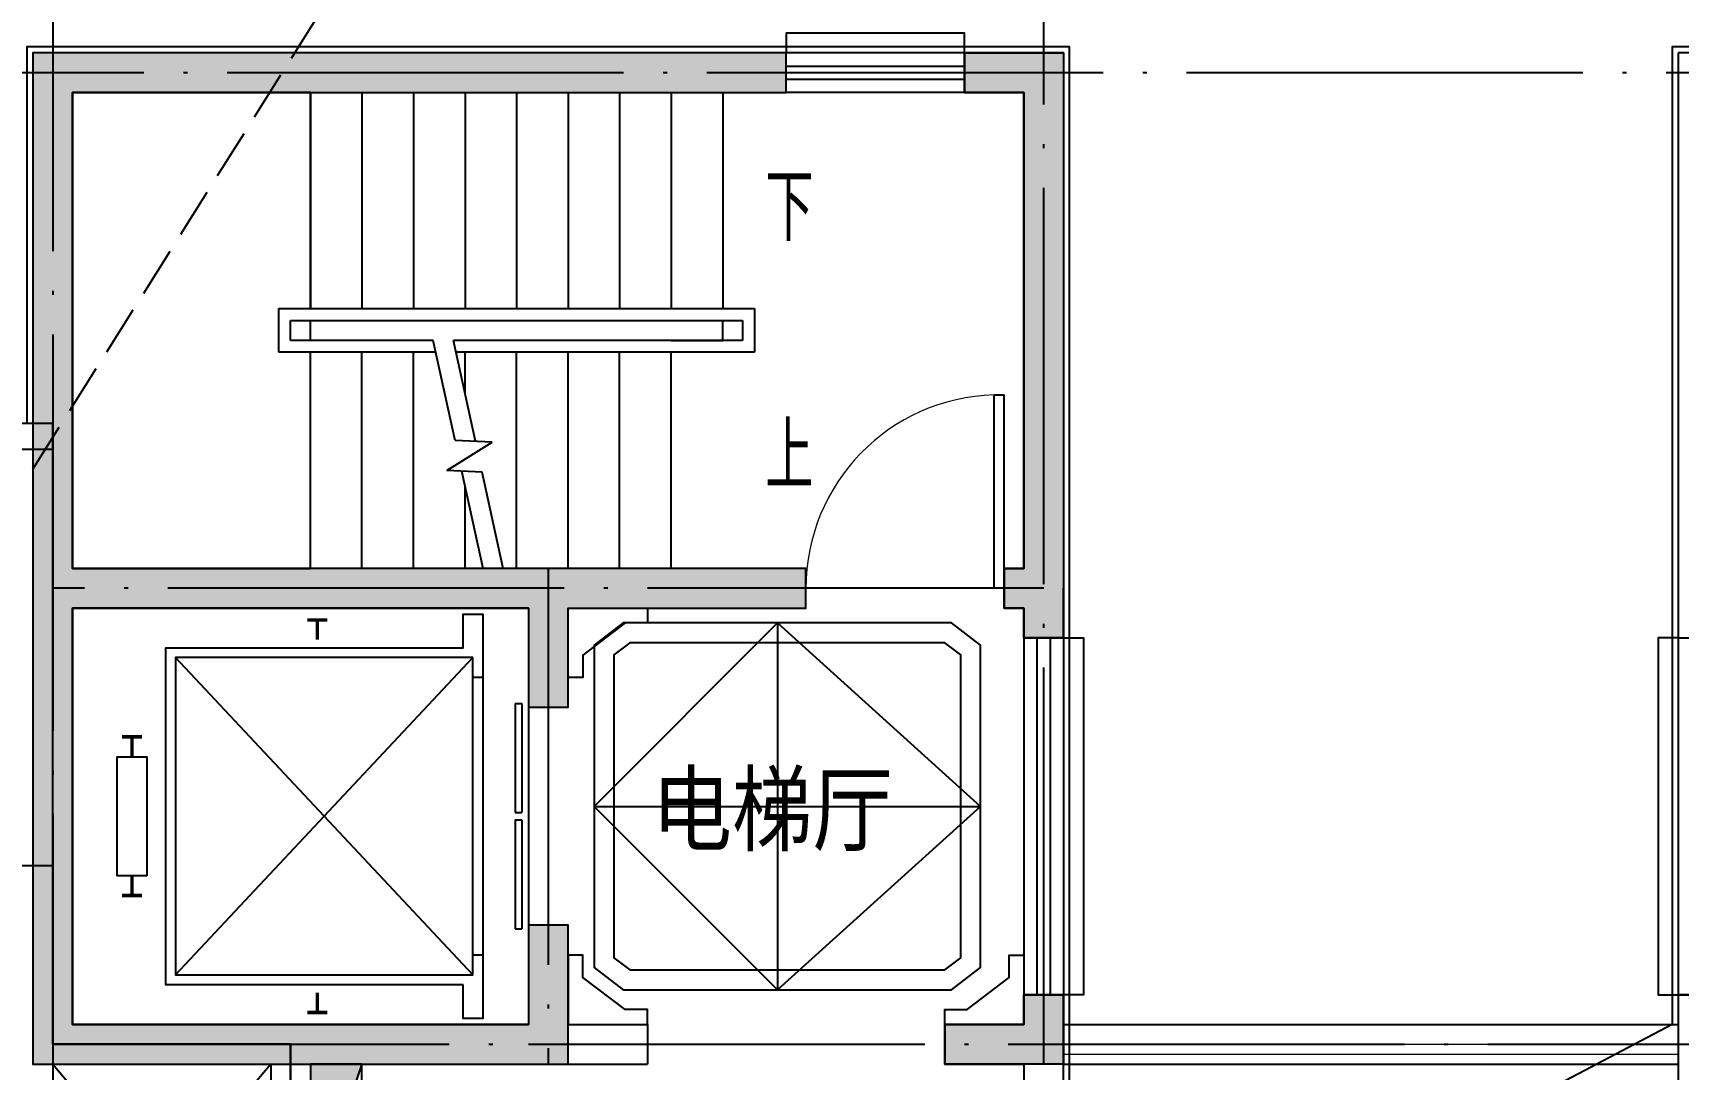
# Model space of a CAD drawing. Extents: x 802298 to 1915382, y -2285475 to -1340051.
# Drawn here: x 1386790 to 1395090, y -2229751 to -2224526 of the extents above; entities that cross this region are included whole.
import ezdxf

# ---------------------------------------------------------------- set-up
doc = ezdxf.new("R2010")
doc.units = 0
doc.header["$LTSCALE"] = 1000
doc.header["$MEASUREMENT"] = 0
doc.linetypes.add('DASH', pattern=[0.35, 0.25, -0.1])
doc.linetypes.add('DOTE', pattern=[2.42, 2, -0.2, 0.02, -0.2])
doc.layers.get('0').update_dxf_attribs({"linetype": 'CONTINUOUS'})
for name, color, linetype in [('8', 8, 'CONTINUOUS'), ('DIM_SYMB', 3, 'CONTINUOUS'), ('DOTE', 1, 'CONTINUOUS'), ('LM-粗', 255, 'CONTINUOUS'), ('PUB_TEXT', 7, 'CONTINUOUS'), ('STAIR', 2, 'CONTINUOUS'), ('WALL', 9, 'CONTINUOUS'), ('WINDOW', 4, 'CONTINUOUS'), ('家具', 33, 'CONTINUOUS'), ('平面填充', 252, 'CONTINUOUS'), ('看线', 5, 'CONTINUOUS'), ('窗檐', 6, 'CONTINUOUS'), ('结构', 7, 'CONTINUOUS'), ('造型墙', 55, 'CONTINUOUS')]:
    doc.layers.add(name, color=color, linetype=linetype)
doc.layers.add('保温', color=150, linetype='CONTINUOUS', lineweight=9)
doc.layers.add('栏杆百叶', color=36, linetype='CONTINUOUS', lineweight=9)
doc.layers.add('面积－户', color=2, linetype='CONTINUOUS', plot=False)
doc.styles.add('_TCH_DIM', font='SIMPLEX', dxfattribs={"bigfont": 'GBCBIG'})
doc.styles.add('黑体', font='SIMHEI.TTF', dxfattribs={"width": 0.8})

# ---------------------------------------------------------------- blocks, each defined once
blk = doc.blocks.new('asfafasfsafaffd')
at = {"color": 8, "ltscale": 0.5}
for points in [[(1618296, -1338041.5), (1618296, -1337891.5), (1618396, -1337891.5), (1618396, -1337691.5), (1618296, -1337691.5), (1618296, -1335291.5), (1618596, -1335291.5), (1618596, -1335091.5), (1618096, -1335091.5), (1618096, -1338041.5), (1618296, -1338041.5)], [(1619496, -1335291.5), (1619496, -1335091.5), (1623296, -1335091.5), (1623296, -1340191.5), (1620596, -1340191.5), (1620596, -1339991.5), (1620596, -1339991.5), (1620596, -1339491.5), (1620796, -1339491.5), (1620796, -1339991.5), (1623096, -1339991.5), (1623096, -1337891.5), (1620796, -1337891.5), (1620796, -1338391.5), (1620596, -1338391.5), (1620596, -1337891.5), (1619396, -1337891.5), (1619396, -1337691.5), (1623096, -1337691.5), (1623096, -1335291.5)]]:
    blk.add_lwpolyline(points, close=True, dxfattribs=at)
blk.add_lwpolyline([(1618096, -1339841.5), (1618096, -1340191.5), (1618296, -1340191.5), (1618296, -1340191.5), (1618696, -1340191.5), (1618696, -1339991.5), (1618296, -1339991.5), (1618296, -1339841.5), (1618096, -1339841.5)], dxfattribs=at)
for points in [[(1618596, -1335291.5), (1618096, -1335291.5), (1618596, -1335091.5), (1618096, -1335091.5)], [(1621896, -1335091.5), (1621896, -1335291.5), (1619496, -1335091.5), (1619496, -1335291.5)], [(1621896, -1335291.5), (1623296, -1335291.5), (1621896, -1335091.5), (1623296, -1335091.5)], [(1618296, -1335291.5), (1618296, -1338041.5), (1618096, -1335291.5), (1618096, -1338041.5)], [(1623096, -1340191.5), (1623296, -1340191.5), (1623096, -1335291.5), (1623296, -1335291.5)], [(1618296, -1337891.5), (1618396, -1337891.5), (1618296, -1337691.5), (1618396, -1337691.5)], [(1623096, -1337691.5), (1619396, -1337691.5), (1623096, -1337891.5), (1619396, -1337891.5)], [(1620596, -1338391.5), (1620796, -1338391.5), (1620596, -1337891.5), (1620796, -1337891.5)], [(1620596, -1339491.5), (1620796, -1339491.5), (1620596, -1339991.5), (1620796, -1339991.5)], [(1618096, -1339841.5), (1618296, -1339841.5), (1618096, -1340191.5), (1618296, -1340191.5)], [(1618696, -1339991.5), (1618696, -1340191.5), (1618296, -1339991.5), (1618296, -1340191.5)], [(1623096, -1339991.5), (1620596, -1339991.5), (1623096, -1340191.5), (1620596, -1340191.5)], [(1618096, -1340191.5), (1618296, -1340191.5), (1618096, -1340191.5), (1618296, -1340191.5)]]:
    blk.add_solid(points, dxfattribs=at)
blk = doc.blocks.new('A$C45025D1E')
for p, q in [((1720, 50), (120, 1550)), ((1720, 1550), (120, 50)), ((220, 0), (220, 50)), ((1620, 0), (1620, 50))]:
    blk.add_line(p, q)
at = {"const_width": 18}
for points in [[(520, 1820), (520, 1720)], [(1320, 1820), (1320, 1720)], [(620, 1770), (520, 1770)], [(1220, 1770), (1320, 1770)], [(-70, 885), (-70, 785)], [(30, 835), (-70, 835)], [(1810, 835), (1910, 835)], [(1910, 885), (1910, 785)]]:
    blk.add_lwpolyline(points, dxfattribs=at)
for points in [[(1220, 1695), (1220, 1845), (620, 1845), (620, 1695)], [(1770, 100), (1770, 1600), (70, 1600), (70, 100), (-100, 100), (-100, 0), (1940, 0), (1940, 100)], [(120, 50), (120, 1550), (1720, 1550), (1720, 50)]]:
    blk.add_lwpolyline(points, close=True)
blk = doc.blocks.new('fewrf')
at = {"layer": '平面填充'}
for p, q in [((1812571.1, -1553905.2), (1812571.1, -1555755.2)), ((1811646.1, -1554830.2), (1813596.1, -1554830.2))]:
    blk.add_line(p, q, dxfattribs=at)
for points in [[(1812571.1, -1553905.2), (1813596.1, -1554830.2), (1812571.1, -1555755.2), (1811646.1, -1554830.2)], [(1811871.1, -1555755.2), (1813449.8, -1555755.2), (1813596.1, -1555643.2), (1813596.1, -1554017.1), (1813449.8, -1553905.2), (1811792.5, -1553905.2), (1811646.1, -1554017.1), (1811646.1, -1555643.2), (1811792.5, -1555755.2)], [(1811871.1, -1555655.2), (1813415.9, -1555655.2), (1813496.1, -1555593.8), (1813496.1, -1554066.5), (1813415.9, -1554005.2), (1811826.3, -1554005.2), (1811746.1, -1554066.5), (1811746.1, -1555593.8), (1811826.3, -1555655.2)]]:
    blk.add_lwpolyline(points, close=True, dxfattribs=at)
blk = doc.blocks.new('greggbhd')
at = {"layer": 'LM-粗', "ltscale": 0.5}
blk.add_hatch(color=2, dxfattribs=at).paths.add_polyline_path([(1806074.8, -1416698.8), (1806074.8, -1417458.8), (1806334.8, -1416698.8)])
at = {"layer": 'LM-粗'}
blk.add_line((1806334.8, -1416698.8), (1806074.8, -1417458.8), dxfattribs=at)
blk.add_lwpolyline([(1806074.8, -1417458.8), (1806334.8, -1417458.8), (1806334.8, -1416698.8), (1806074.8, -1416698.8)], close=True, dxfattribs=at)
blk = doc.blocks.new('$TCHSYS$WIN2D')
for p, q in [((-0.5, 0.5), (0.5, 0.5)), ((-0.5, 0.5), (-0.5, -0.5)), ((0.5, 0.5), (0.5, -0.5)), ((0.5, 0.1667), (-0.5, 0.1667)), ((0.5, -0.1667), (-0.5, -0.1667)), ((-0.5, -0.5), (0.5, -0.5))]:
    blk.add_line(p, q)
blk = doc.blocks.new('$TCHSYS$LDOR22D')
for p, q in [((-0.5167, 0.8333), (-0.0167, 0.8333)), ((-0.5167, 0.8333), (-0.5167, 0.6667)), ((-0.0167, 0.8333), (-0.0167, 0.6667)), ((0.0167, 0.8333), (0.0167, 0.6667)), ((0.0167, 0.8333), (0.5167, 0.8333)), ((0.5167, 0.8333), (0.5167, 0.6667)), ((-0.5167, 0.6667), (-0.0167, 0.6667)), ((0.0167, 0.6667), (0.5167, 0.6667)), ((-0.5, 0.5), (0.5, 0.5))]:
    blk.add_line(p, q)
blk = doc.blocks.new('$DorLib2D$00000001')
for p, q in [((0.45, 0.975), (0.5, 0.975)), ((0.45, 0), (0.45, 0.975)), ((0.5, 0), (0.5, 0.975)), ((0.5, 0), (0.45, 0))]:
    blk.add_line(p, q)
at = {"lineweight": 13}
blk.add_arc((0.475, 0), 0.975, 91.46928, 180, dxfattribs=at)

msp = doc.modelspace()

# ---------------------------------------------------------------- linework, layer by layer
at = {"layer": '8', "linetype": 'DASH'}
msp.add_line((1386790.5, -2226726.4), (1395905.9, -2212239.2), dxfattribs=at)
at = {"layer": 'DIM_SYMB'}
for points in [[(1390385.5, -2225401.4, 0, 0, 0), (1387590.5, -2225401.4, 0, 0, 0), (1387590.5, -2226651.4, 0, 0, 0), (1388670.5, -2226651.4, 80, 0, 0), (1388970.5, -2226651.4, 0, 0, 0)], [(1390385.5, -2226651.4, 0, 0, 0), (1389530.5, -2226651.4, 80, 0, 0), (1389230.5, -2226651.4, 0, 0, 0)]]:
    msp.add_lwpolyline(points, format="xyseb", dxfattribs=at)
at = {"layer": 'DOTE', "linetype": 'DOTE'}
for p, q in [((1386890.5, -2223626.4), (1386890.5, -2229426.4)), ((1391890.5, -2229726.4), (1391890.5, -2223626.4)), ((1378090.5, -2224726.4), (1412590.5, -2224726.4)), ((1386890.5, -2226626.4), (1383890.5, -2226626.4)), ((1389390.5, -2227226.4), (1389390.5, -2229726.4)), ((1391890.5, -2227326.4), (1386890.5, -2227326.4)), ((1386890.5, -2228726.4), (1383890.5, -2228726.4)), ((1386890.5, -2229426.4), (1386890.5, -2232426.4)), ((1386890.5, -2229626.4), (1389290.5, -2229626.4)), ((1387559.1, -2229626.4), (1386890.5, -2229626.4)), ((1388090.5, -2229626.4), (1388090.5, -2242726.4)), ((1389290.5, -2229626.4), (1400190.5, -2229626.4))]:
    msp.add_line(p, q, dxfattribs=at)
at = {"layer": 'STAIR'}
for p, q in [((1388190.5, -2224826.4), (1386990.5, -2224826.4)), ((1386990.5, -2224826.4), (1386990.5, -2227226.4)), ((1388190.5, -2224826.4), (1390270.5, -2224826.4)), ((1388190.5, -2224826.4), (1388190.5, -2225916.4)), ((1388190.5, -2225916.4), (1388190.5, -2224826.4)), ((1388450.5, -2224826.4), (1388450.5, -2225916.4)), ((1388710.5, -2224826.4), (1388710.5, -2225916.4)), ((1388970.5, -2224826.4), (1388970.5, -2225916.4)), ((1389230.5, -2224826.4), (1389230.5, -2225916.4)), ((1389490.5, -2224826.4), (1389490.5, -2225916.4)), ((1389750.5, -2224826.4), (1389750.5, -2225916.4)), ((1390010.5, -2224826.4), (1390010.5, -2225916.4)), ((1390270.5, -2224826.4), (1390270.5, -2225916.4)), ((1388030.5, -2226136.4), (1388030.5, -2225916.4)), ((1388030.5, -2225916.4), (1390430.5, -2225916.4)), ((1388090.5, -2226076.4), (1388090.5, -2225976.4)), ((1388090.5, -2225976.4), (1390370.5, -2225976.4)), ((1388190.5, -2225976.4), (1390270.5, -2225976.4)), ((1388190.5, -2226076.4), (1388190.5, -2225976.4)), ((1390270.5, -2226076.4), (1390270.5, -2225976.4)), ((1390370.5, -2225976.4), (1390370.5, -2226076.4)), ((1390430.5, -2225916.4), (1390430.5, -2226136.4)), ((1388822.8, -2226136.4), (1388030.5, -2226136.4)), ((1388809.7, -2226076.4), (1388090.5, -2226076.4)), ((1388809.7, -2226076.4), (1388190.5, -2226076.4)), ((1388190.5, -2227226.4), (1388190.5, -2226136.4)), ((1388190.5, -2227226.4), (1388190.5, -2226136.4)), ((1388450.5, -2227226.4), (1388450.5, -2226136.4)), ((1388710.5, -2227226.4), (1388710.5, -2226136.4)), ((1388920.1, -2226580.7), (1388809.7, -2226076.4)), ((1390010.5, -2226076.4), (1388912.1, -2226076.4)), ((1389023.5, -2226585.5), (1388912.1, -2226076.4)), ((1390370.5, -2226076.4), (1388912.1, -2226076.4)), ((1390430.5, -2226136.4), (1388925.2, -2226136.4)), ((1388970.5, -2226343.2), (1388970.5, -2226136.4)), ((1389230.5, -2227226.4), (1389230.5, -2226136.4)), ((1389490.5, -2227226.4), (1389490.5, -2226136.4)), ((1389750.5, -2227226.4), (1389750.5, -2226136.4)), ((1390010.5, -2226076.4), (1390270.5, -2226076.4)), ((1390010.5, -2227226.4), (1390010.5, -2226136.4)), ((1388879.4, -2226733.2), (1389106.6, -2226589.3)), ((1389106.6, -2226589.3), (1388920.1, -2226580.7)), ((1389057.6, -2226741.5), (1388879.4, -2226733.2)), ((1389061.4, -2227226.4), (1388954.2, -2226736.7)), ((1389163.7, -2227226.4), (1389057.6, -2226741.5)), ((1388970.5, -2227226.4), (1388970.5, -2226811)), ((1386990.5, -2227226.4), (1388190.5, -2227226.4)), ((1389061.4, -2227226.4), (1388190.5, -2227226.4)), ((1390010.5, -2227226.4), (1389163.7, -2227226.4))]:
    msp.add_line(p, q, dxfattribs=at)
at = {"layer": 'WALL'}
for p, q in [((1390590.5, -2224626.4), (1386790.5, -2224626.4)), ((1390590.5, -2224826.4), (1390590.5, -2224626.4)), ((1391990.5, -2224626.4), (1391490.5, -2224626.4)), ((1391490.5, -2224626.4), (1391490.5, -2224826.4)), ((1391990.5, -2224626.4), (1391990.5, -2227326.4)), ((1395090.5, -2224626.4), (1395090.5, -2227326.4)), ((1395590.5, -2224626.4), (1395090.5, -2224626.4)), ((1386990.5, -2224826.4), (1386990.5, -2226626.4)), ((1386990.5, -2224826.4), (1390590.5, -2224826.4)), ((1391490.5, -2224826.4), (1391790.5, -2224826.4)), ((1391790.5, -2224826.4), (1391790.5, -2227226.4)), ((1386990.5, -2226626.4), (1386990.5, -2227226.4)), ((1389390.5, -2227226.4), (1386990.5, -2227226.4)), ((1390690.5, -2227226.4), (1389390.5, -2227226.4)), ((1390690.5, -2227426.4), (1390690.5, -2227226.4)), ((1391790.5, -2227226.4), (1391690.5, -2227226.4)), ((1391690.5, -2227226.4), (1391690.5, -2227426.4)), ((1391990.5, -2227576.4), (1391990.5, -2227326.4)), ((1395090.5, -2227326.4), (1395090.5, -2227576.4)), ((1386990.5, -2227426.4), (1386990.5, -2228726.4)), ((1389290.5, -2227426.4), (1386990.5, -2227426.4)), ((1389290.5, -2227426.4), (1389290.5, -2227926.4)), ((1389490.5, -2227926.4), (1389490.5, -2227426.4)), ((1389490.5, -2227426.4), (1390690.5, -2227426.4)), ((1391690.5, -2227426.4), (1391790.5, -2227426.4)), ((1391790.5, -2227426.4), (1391790.5, -2227576.4)), ((1391790.5, -2227576.4), (1391990.5, -2227576.4)), ((1395090.5, -2227576.4), (1395290.5, -2227576.4)), ((1389290.5, -2227926.4), (1389490.5, -2227926.4)), ((1386990.5, -2228726.4), (1386990.5, -2229526.4)), ((1389490.5, -2229026.4), (1389290.5, -2229026.4)), ((1389290.5, -2229026.4), (1389290.5, -2229526.4)), ((1389490.5, -2229526.4), (1389490.5, -2229026.4)), ((1391990.5, -2229376.4), (1391790.5, -2229376.4)), ((1391790.5, -2229376.4), (1391790.5, -2229526.4)), ((1391990.5, -2229626.4), (1391990.5, -2229376.4)), ((1395290.5, -2229376.4), (1395090.5, -2229376.4)), ((1395090.5, -2229376.4), (1395090.5, -2229626.4)), ((1386990.5, -2229526.4), (1388090.5, -2229526.4)), ((1388090.5, -2229526.4), (1389290.5, -2229526.4)), ((1389490.5, -2229526.4), (1389890.5, -2229526.4)), ((1389890.5, -2229526.4), (1389890.5, -2229726.4)), ((1391390.5, -2229526.4), (1391790.5, -2229526.4)), ((1391390.5, -2229526.4), (1391390.5, -2229726.4)), ((1391990.5, -2229926.4), (1391990.5, -2229626.4)), ((1395090.5, -2229626.4), (1395090.5, -2229926.4)), ((1386890.5, -2229726.4), (1387990.5, -2229726.4)), ((1386890.5, -2229726.4), (1386890.5, -2231026.4)), ((1387990.5, -2229726.4), (1387990.5, -2231026.4)), ((1388190.5, -2229726.4), (1388190.5, -2231126.4)), ((1388190.5, -2229726.4), (1389390.5, -2229726.4)), ((1389390.5, -2229726.4), (1389890.5, -2229726.4)), ((1391390.5, -2229726.4), (1391790.5, -2229726.4)), ((1391790.5, -2229726.4), (1391790.5, -2229926.4))]:
    msp.add_line(p, q, dxfattribs=at)
at = {"layer": '保温', "ltscale": 0.5}
for points in [[(1385990.5, -2226526.4), (1385990.5, -2226496.4), (1386760.5, -2226496.4), (1386760.5, -2224596.4), (1390590.5, -2224596.4), (1390590.5, -2224626.4)], [(1391490.5, -2224626.4), (1391490.5, -2224596.4), (1392020.5, -2224596.4), (1392020.5, -2227576.4), (1391990.5, -2227576.4)], [(1395090.5, -2227576.4), (1395060.5, -2227576.4), (1395060.5, -2224596.4), (1395590.5, -2224596.4), (1395590.5, -2224626.4)], [(1391990.5, -2229376.4), (1392020.5, -2229376.4), (1392020.5, -2229526.4)], [(1395060.5, -2229526.4), (1395060.5, -2229526.4), (1395060.5, -2229376.4), (1395090.5, -2229376.4)]]:
    msp.add_lwpolyline(points, dxfattribs=at)
at = {"layer": '家具'}
for p, q in [((1387990.5, -2229726.4), (1386890.5, -2231026.4)), ((1386890.5, -2229726.4), (1387990.5, -2231026.4))]:
    msp.add_line(p, q, dxfattribs=at)
at = {"layer": '栏杆百叶'}
for p, q in [((1391990.5, -2229626.4), (1395090.5, -2229626.4)), ((1391990.5, -2229676.4), (1395090.5, -2229676.4))]:
    msp.add_line(p, q, dxfattribs=at)
at = {"layer": '看线'}
for p, q in [((1391990.5, -2229526.4), (1395090.5, -2229526.4)), ((1391990.5, -2229726.4), (1395090.5, -2229726.4))]:
    msp.add_line(p, q, dxfattribs=at)
at = {"layer": '窗檐', "ltscale": 0.5}
for points in [[(1391490.5, -2224626.4), (1391490.5, -2224526.4), (1390590.5, -2224526.4), (1390590.5, -2224626.4)], [(1391990.5, -2227576.4), (1392090.5, -2227576.4), (1392090.5, -2229376.4), (1391990.5, -2229376.4)], [(1395090.5, -2227576.4), (1394990.5, -2227576.4), (1394990.5, -2229376.4), (1395090.5, -2229376.4)]]:
    msp.add_lwpolyline(points, dxfattribs=at)
at = {"layer": '造型墙'}
for points in [[(1389890.5, -2227426.4), (1389890.5, -2227501.4), (1389778, -2227501.4), (1389565.5, -2227663.9), (1389565.5, -2227776.4), (1389490.5, -2227776.4), (1389490.5, -2227426.4), (1389890.5, -2227426.4)], [(1389890.5, -2227426.4), (1389890.5, -2227501.4), (1389778, -2227501.4), (1389565.5, -2227663.9), (1389565.5, -2227776.4), (1389490.5, -2227776.4), (1389490.5, -2227426.4), (1389890.5, -2227426.4)], [(1389890.5, -2229526.4), (1389890.5, -2229451.4), (1389778, -2229451.4), (1389565.5, -2229288.9), (1389565.5, -2229176.4), (1389490.5, -2229176.4), (1389490.5, -2229526.4), (1389890.5, -2229526.4)], [(1391390.5, -2229526.4), (1391390.5, -2229451.4), (1391503, -2229451.4), (1391715.5, -2229288.9), (1391715.5, -2229176.4), (1391790.5, -2229176.4), (1391790.5, -2229526.4), (1391390.5, -2229526.4)]]:
    msp.add_lwpolyline(points, dxfattribs=at)
at = {"layer": '面积－户'}
msp.add_lwpolyline([(1402220.5, -2226496.4), (1400320.5, -2226496.4), (1400320.5, -2224596.4), (1395060.5, -2224596.4), (1395060.5, -2229526.4), (1392020.5, -2231126.4), (1395060.5, -2231126.4), (1395060.5, -2233126.4), (1395060.5, -2233696.4), (1394020.5, -2233696.4), (1394020.5, -2233096.4), (1391990.5, -2233096.4), (1392020.5, -2233096.4), (1392020.5, -2224596.4), (1386760.5, -2224596.4), (1386760.5, -2226496.4), (1383790.5, -2226496.4), (1383790.5, -2227096.4), (1381420.5, -2227096.4), (1379090.5, -2227096.4), (1379090.5, -2233626.4), (1379090.5, -2233656.4), (1380160.5, -2233656.4), (1380160.5, -2239526.4)], dxfattribs=at)
msp.add_lwpolyline([(1402220.5, -2226496.4), (1400320.5, -2226496.4), (1400320.5, -2224596.4), (1395060.5, -2224596.4), (1395060.5, -2229526.4), (1392020.5, -2231126.4), (1395060.5, -2231126.4), (1395060.5, -2233126.4), (1395060.5, -2233696.4), (1394020.5, -2233696.4), (1394020.5, -2233096.4), (1391990.5, -2233096.4), (1392020.5, -2233096.4), (1392020.5, -2224596.4), (1386760.5, -2224596.4), (1386760.5, -2226496.4), (1383790.5, -2226496.4), (1383790.5, -2227096.4), (1381420.5, -2227096.4), (1379090.5, -2227096.4), (1379090.5, -2233626.4), (1379090.5, -2233656.4), (1380160.5, -2233656.4), (1380160.5, -2239526.4)], dxfattribs=at)
msp.add_lwpolyline([(1386890.5, -2229626.4), (1386890.5, -2226626.4), (1386890.5, -2226496.4), (1383790.5, -2226496.4), (1383790.5, -2227096.4), (1379090.5, -2227096.4), (1379090.5, -2233656.4), (1380160.5, -2233656.4), (1380160.5, -2239656.4), (1384020.5, -2239656.4), (1384020.5, -2238456.4), (1387960.5, -2238456.4), (1388090.5, -2238456.4), (1388090.5, -2232426.4), (1388090.5, -2229626.4)], close=True, dxfattribs=at)
msp.add_lwpolyline([(1386890.5, -2229626.4), (1386890.5, -2226626.4), (1386890.5, -2226496.4), (1383790.5, -2226496.4), (1383790.5, -2227096.4), (1379090.5, -2227096.4), (1379090.5, -2233656.4), (1380160.5, -2233656.4), (1380160.5, -2239656.4), (1384020.5, -2239656.4), (1384020.5, -2238456.4), (1387960.5, -2238456.4), (1388090.5, -2238456.4), (1388090.5, -2232426.4), (1388090.5, -2229626.4)], close=True, dxfattribs=at)

# ---------------------------------------------------------------- block references
at = {"layer": 'STAIR', "extrusion": (0, 0, -1), "zscale": -1, "rotation": 269.9999999466392}
msp.add_blockref('A$C45025D1E', (-1389060.5, -2227556.4), dxfattribs=at)
at = {"layer": 'WINDOW', "color": 4}
for name, p, xscale, yscale, zscale, rotation in [('$TCHSYS$WIN2D', (1391040.5, -2224726.4), -900, -200, -900, 4.310489692523169e-08), ('$DorLib2D$00000001', (1391190.5, -2227326.4), -1000, -1000, -1000, 180.0000000379289), ('$TCHSYS$WIN2D', (1391890.5, -2228476.4), 1800, 200, 1800, 270.0000000445157), ('$TCHSYS$WIN2D', (1395190.5, -2228476.4), 1800, -200, 1800, 270.0000000454437), ('$TCHSYS$LDOR22D', (1389390.5, -2228476.4), 1100, -200, 1100, 270.0000000449333)]:
    msp.add_blockref(name, p, dxfattribs=dict(at, xscale=xscale, yscale=yscale, zscale=zscale, rotation=rotation))
at = {"layer": '平面填充'}
for name, p in [('fewrf', (-422024.6, -673596.2)), ('greggbhd', (-417884.3, -813027.6))]:
    msp.add_blockref(name, p, dxfattribs=at)
at = {"layer": '结构', "xscale": -1, "rotation": 4.669073128127366e-08}
msp.add_blockref('asfafasfsafaffd', (3010086.5, -889534.8), dxfattribs=at)

# ---------------------------------------------------------------- texts
at = {"layer": 'PUB_TEXT', "style": '_TCH_DIM'}
for s, p in [('下', (1390485.5, -2225576.4)), ('上', (1390485.5, -2226826.4))]:
    msp.add_text(s, height=337.6, dxfattribs=at).set_placement(p)
at = {"layer": 'PUB_TEXT', "style": '黑体', "width": 0.85}
msp.add_text('电梯厅', height=350, dxfattribs=at).set_placement((1389911.5, -2228615.4))

doc.saveas('drawing.dxf')
